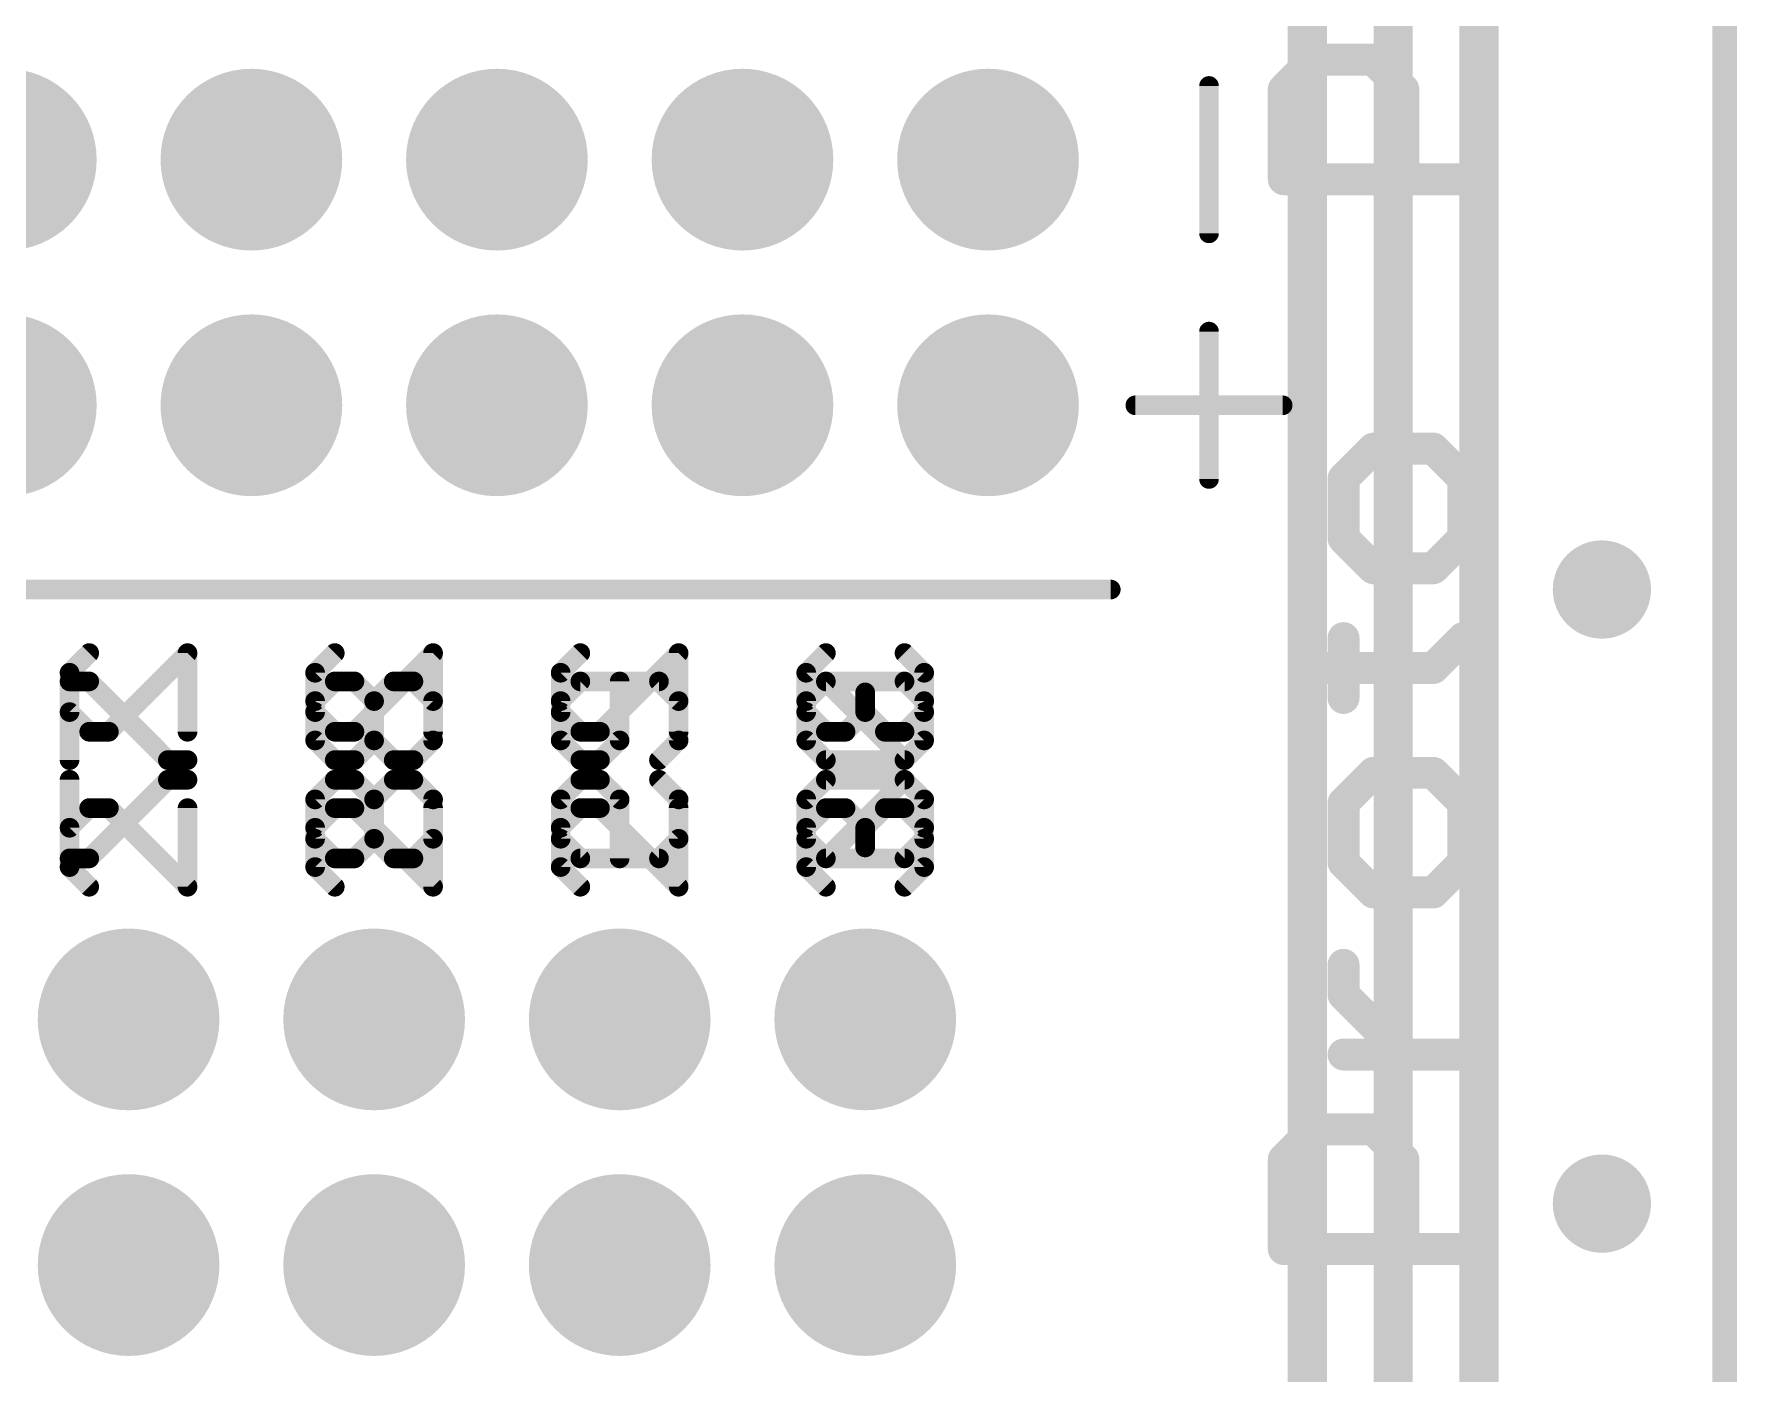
# Model space of a CAD drawing. Extents: x 0 to 108, y -11 to 121.
# Drawn here: x 67.6 to 85.22, y 62.37 to 76.23 of the extents above; entities that cross this region are included whole.
import ezdxf

# ---------------------------------------------------------------- set-up
doc = ezdxf.new("R2010")
doc.units = 0
for name, color, linetype in [('1', 12, 'CONTINUOUS'), ('17', 110, 'CONTINUOUS'), ('18', 110, 'CONTINUOUS'), ('20', 53, 'CONTINUOUS'), ('21', 41, 'CONTINUOUS'), ('22', 40, 'CONTINUOUS'), ('51', 53, 'CONTINUOUS')]:
    doc.layers.add(name, color=color, linetype=linetype)

# ---------------------------------------------------------------- blocks, each defined once
blk = doc.blocks.new('RECT')
blk.add_solid([(-0.5, -0.5), (0.5, -0.5), (-0.5, 0.5), (0.5, 0.5)])
blk = doc.blocks.new('ROUNDP')
at = {"const_width": 0.5}
blk.add_lwpolyline([(0, -0.25, 1), (0, 0.25, 1), (0, -0.25)], format="xyb", dxfattribs=at)
blk = doc.blocks.new('ROUNDV')
at = {"const_width": 0.5}
blk.add_lwpolyline([(0, -0.25, 1), (0, 0.25, 1), (0, -0.25)], format="xyb", dxfattribs=at)

msp = doc.modelspace()

# ---------------------------------------------------------------- linework, layer by layer
at = {"layer": '1'}
for points, const_width in [([(82.55, 33.02), (82.55, 86.36)], 0.254), ([(85.09, 86.36), (85.09, 33.02)], 0.254), ([(82.55, 20.955), (82.55, 85.725)], 0.4064), ([(81.661, 21.336), (81.661, 85.344)], 0.4064), ([(80.772, 56.642), (80.772, 84.963)], 0.4064)]:
    msp.add_lwpolyline(points, dxfattribs=dict(at, const_width=const_width))
at = {"layer": '20', "const_width": 0.2032}
msp.add_lwpolyline([(85.09, 102.344), (85.09, 8.1461)], dxfattribs=at)
at = {"layer": '21'}
for points, const_width in [([(80.5291, 75.6555), (80.8384, 75.9648)], 0.3302), ([(80.8384, 75.9648), (81.457, 75.9648)], 0.3302), ([(81.457, 75.9648), (81.7663, 75.6555)], 0.3302), ([(79.756, 75.692), (79.756, 74.168)], 0.2032), ([(80.5291, 74.7276), (80.5291, 75.6555)], 0.3302), ([(81.7663, 75.6555), (81.7663, 74.7276)], 0.3302), ([(82.3849, 74.7276), (80.5291, 74.7276)], 0.3302), ([(79.756, 73.152), (79.756, 71.628)], 0.2032), ([(78.994, 72.39), (80.518, 72.39)], 0.2032), ([(81.457, 71.9421), (81.1477, 71.6328)], 0.3302), ([(82.0756, 71.9421), (81.457, 71.9421)], 0.3302), ([(82.3849, 71.6328), (82.0756, 71.9421)], 0.3302), ([(81.1477, 71.6328), (81.1477, 71.0142)], 0.3302), ([(82.3849, 71.0142), (82.3849, 71.6328)], 0.3302), ([(81.1477, 71.0142), (81.457, 70.7049)], 0.3302), ([(82.0756, 70.7049), (82.3849, 71.0142)], 0.3302), ([(81.457, 70.7049), (82.0756, 70.7049)], 0.3302), ([(78.74, 70.485), (2.54, 70.485)], 0.2032), ([(81.1477, 69.364), (81.1477, 69.9826)], 0.3302), ([(82.0756, 69.6733), (82.3849, 69.9826)], 0.3302), ([(80.8384, 69.6733), (82.0756, 69.6733)], 0.3302), ([(67.9694, 68.7213), (67.9694, 69.5348)], 0.2032), ([(67.9694, 69.5348), (68.1727, 69.5348)], 0.2032), ([(68.1727, 69.5348), (68.9862, 68.7213)], 0.2032), ([(70.5094, 69.3314), (70.7127, 69.5348)], 0.2032), ([(70.7127, 69.5348), (70.9161, 69.5348)], 0.2032), ([(70.9161, 69.5348), (71.1195, 69.3314)], 0.2032), ([(71.1195, 69.3314), (71.3229, 69.5348)], 0.2032), ([(71.3229, 69.5348), (71.5262, 69.5348)], 0.2032), ([(71.5262, 69.5348), (71.7296, 69.3314)], 0.2032), ([(73.2527, 69.5348), (73.0494, 69.3314)], 0.2032), ([(74.0662, 69.5348), (73.2527, 69.5348)], 0.2032), ([(73.6595, 68.9247), (73.6595, 69.5348)], 0.2032), ([(74.2696, 69.3314), (74.0662, 69.5348)], 0.2032), ([(75.5894, 69.3314), (75.7927, 69.5348)], 0.2032), ([(75.7927, 69.5348), (76.6062, 69.5348)], 0.2032), ([(76.6062, 68.7213), (75.7927, 69.5348)], 0.2032), ([(76.6062, 69.5348), (76.8096, 69.3314)], 0.2032), ([(70.5094, 68.9247), (70.5094, 69.3314)], 0.2032), ([(71.1195, 68.9247), (71.1195, 69.3314)], 0.2032), ([(71.7296, 69.3314), (71.7296, 68.9247)], 0.2032), ([(73.0494, 69.3314), (73.0494, 68.9247)], 0.2032), ([(74.2696, 68.9247), (74.2696, 69.3314)], 0.2032), ([(75.5894, 68.9247), (75.5894, 69.3314)], 0.2032), ([(76.8096, 69.3314), (76.8096, 68.9247)], 0.2032), ([(70.7127, 68.7213), (70.5094, 68.9247)], 0.2032), ([(71.1195, 68.9247), (70.9161, 68.7213)], 0.2032), ([(71.3229, 68.7213), (71.1195, 68.9247)], 0.2032), ([(71.7296, 68.9247), (71.5262, 68.7213)], 0.2032), ([(73.0494, 68.9247), (73.2527, 68.7213)], 0.2032), ([(73.4561, 68.7213), (73.6595, 68.9247)], 0.2032), ([(74.0662, 68.7213), (74.2696, 68.9247)], 0.2032), ([(75.7927, 68.7213), (75.5894, 68.9247)], 0.2032), ([(76.8096, 68.9247), (76.6062, 68.7213)], 0.2032), ([(68.9862, 68.7213), (69.1896, 68.7213)], 0.2032), ([(70.9161, 68.7213), (70.7127, 68.7213)], 0.2032), ([(71.5262, 68.7213), (71.3229, 68.7213)], 0.2032), ([(73.2527, 68.7213), (73.4561, 68.7213)], 0.2032), ([(76.6062, 68.7213), (75.7927, 68.7213)], 0.2032), ([(81.457, 68.5898), (81.1477, 68.2805)], 0.3302), ([(82.0756, 68.5898), (81.457, 68.5898)], 0.3302), ([(82.3849, 68.2805), (82.0756, 68.5898)], 0.3302), ([(81.1477, 68.2805), (81.1477, 67.6619)], 0.3302), ([(82.3849, 67.6619), (82.3849, 68.2805)], 0.3302), ([(68.1727, 68.2251), (67.9694, 68.0217)], 0.2032), ([(68.3761, 68.2251), (68.1727, 68.2251)], 0.2032), ([(69.1896, 67.4116), (68.3761, 68.2251)], 0.2032), ([(69.1896, 68.2251), (69.1896, 67.4116)], 0.2032), ([(70.7127, 68.2251), (70.5094, 68.0217)], 0.2032), ([(70.9161, 68.2251), (70.7127, 68.2251)], 0.2032), ([(71.7296, 67.4116), (70.9161, 68.2251)], 0.2032), ([(71.7296, 68.2251), (71.7296, 67.4116)], 0.2032), ([(73.2527, 68.2251), (73.0494, 68.0217)], 0.2032), ([(73.4561, 68.2251), (73.2527, 68.2251)], 0.2032), ([(74.2696, 67.4116), (73.4561, 68.2251)], 0.2032), ([(74.2696, 68.2251), (74.2696, 67.4116)], 0.2032), ([(75.5894, 68.0217), (75.7927, 68.2251)], 0.2032), ([(75.7927, 68.2251), (75.9961, 68.2251)], 0.2032), ([(75.9961, 68.2251), (76.1995, 68.0217)], 0.2032), ([(76.1995, 68.0217), (76.4029, 68.2251)], 0.2032), ([(76.4029, 68.2251), (76.6062, 68.2251)], 0.2032), ([(76.6062, 68.2251), (76.8096, 68.0217)], 0.2032), ([(67.9694, 68.0217), (67.9694, 67.615)], 0.2032), ([(70.5094, 68.0217), (70.5094, 67.615)], 0.2032), ([(73.0494, 68.0217), (73.0494, 67.615)], 0.2032), ([(75.5894, 67.615), (75.5894, 68.0217)], 0.2032), ([(76.1995, 68.0217), (76.1995, 67.8183)], 0.2032), ([(76.8096, 68.0217), (76.8096, 67.615)], 0.2032), ([(81.1477, 67.6619), (81.457, 67.3526)], 0.3302), ([(82.0756, 67.3526), (82.3849, 67.6619)], 0.3302), ([(67.9694, 67.615), (68.1727, 67.4116)], 0.2032), ([(70.5094, 67.615), (70.7127, 67.4116)], 0.2032), ([(73.0494, 67.615), (73.2527, 67.4116)], 0.2032), ([(75.7927, 67.4116), (75.5894, 67.615)], 0.2032), ([(76.8096, 67.615), (76.6062, 67.4116)], 0.2032), ([(81.457, 67.3526), (82.0756, 67.3526)], 0.3302), ([(81.1477, 66.2951), (81.1477, 66.6044)], 0.3302), ([(81.7663, 65.6765), (81.1477, 66.2951)], 0.3302), ([(82.3849, 65.6765), (81.1477, 65.6765)], 0.3302), ([(80.5291, 64.593), (80.8384, 64.9023)], 0.3302), ([(80.8384, 64.9023), (81.457, 64.9023)], 0.3302), ([(81.457, 64.9023), (81.7663, 64.593)], 0.3302), ([(80.5291, 63.6651), (80.5291, 64.593)], 0.3302), ([(81.7663, 64.593), (81.7663, 63.6651)], 0.3302), ([(82.3849, 63.6651), (80.5291, 63.6651)], 0.3302)]:
    msp.add_lwpolyline(points, dxfattribs=dict(at, const_width=const_width))
for points, const_width in [([(80.8384, 76.0473, 1), (80.8384, 75.8822)], 0.1651), ([(80.8968, 75.9064, 1), (80.78, 76.0232)], 0.1651), ([(81.5154, 76.0232, 1), (81.3986, 75.9064)], 0.1651), ([(81.457, 75.8822, 1), (81.457, 76.0473)], 0.1651), ([(79.8068, 75.692, 1), (79.7052, 75.692)], 0.1016), ([(80.4707, 75.7139, 1), (80.5875, 75.5971)], 0.1651), ([(80.6117, 75.6555, 1), (80.4466, 75.6555)], 0.1651), ([(81.8489, 75.6555, 1), (81.6838, 75.6555)], 0.1651), ([(81.7079, 75.5971, 1), (81.8247, 75.7139)], 0.1651), ([(80.5291, 74.8102, 1), (80.5291, 74.6451)], 0.1651), ([(82.3849, 74.6451, 1), (82.3849, 74.8102)], 0.1651), ([(80.4466, 74.7276, 1), (80.6117, 74.7276)], 0.1651), ([(81.6838, 74.7276, 1), (81.8489, 74.7276)], 0.1651), ([(79.7052, 74.168, 1), (79.8068, 74.168)], 0.1016), ([(79.8068, 73.152, 1), (79.7052, 73.152)], 0.1016), ([(78.994, 72.4408, 1), (78.994, 72.3392)], 0.1016), ([(80.518, 72.3392, 1), (80.518, 72.4408)], 0.1016), ([(81.457, 72.0246, 1), (81.457, 71.8595)], 0.1651), ([(81.5154, 71.8837, 1), (81.3986, 72.0004)], 0.1651), ([(82.134, 72.0004, 1), (82.0172, 71.8837)], 0.1651), ([(82.0756, 71.8595, 1), (82.0756, 72.0246)], 0.1651), ([(81.0893, 71.6911, 1), (81.2061, 71.5744)], 0.1651), ([(81.2303, 71.6328, 1), (81.0652, 71.6328)], 0.1651), ([(82.4674, 71.6328, 1), (82.3024, 71.6328)], 0.1651), ([(82.3265, 71.5744, 1), (82.4433, 71.6911)], 0.1651), ([(79.7052, 71.628, 1), (79.8068, 71.628)], 0.1016), ([(81.2061, 71.0725, 1), (81.0893, 70.9558)], 0.1651), ([(82.4433, 70.9558, 1), (82.3265, 71.0725)], 0.1651), ([(81.0652, 71.0142, 1), (81.2303, 71.0142)], 0.1651), ([(82.3024, 71.0142, 1), (82.4674, 71.0142)], 0.1651), ([(81.457, 70.7874, 1), (81.457, 70.6223)], 0.1651), ([(81.3986, 70.6465, 1), (81.5154, 70.7633)], 0.1651), ([(82.0172, 70.7632, 1), (82.134, 70.6465)], 0.1651), ([(82.0756, 70.6223, 1), (82.0756, 70.7874)], 0.1651), ([(78.74, 70.4342, 1), (78.74, 70.5358)], 0.1016), ([(81.2303, 69.9826, 1), (81.0652, 69.9826)], 0.1651), ([(82.4433, 69.9242, 1), (82.3265, 70.0409)], 0.1651), ([(80.8384, 69.7558, 1), (80.8384, 69.5907)], 0.1651), ([(82.0172, 69.7316, 1), (82.134, 69.6149)], 0.1651), ([(82.0756, 69.5907, 1), (82.0756, 69.7558)], 0.1651), ([(68.0202, 69.5348, 1), (67.9186, 69.5348)], 0.1016), ([(67.9694, 69.5856, 1), (67.9694, 69.484)], 0.1016), ([(68.2087, 69.5707, 1), (68.1368, 69.4989)], 0.1016), ([(68.1727, 69.484, 1), (68.1727, 69.5856)], 0.1016), ([(70.7127, 69.5856, 1), (70.7127, 69.484)], 0.1016), ([(70.7487, 69.4989, 1), (70.6768, 69.5707)], 0.1016), ([(70.952, 69.5707, 1), (70.8802, 69.4989)], 0.1016), ([(70.9161, 69.484, 1), (70.9161, 69.5856)], 0.1016), ([(71.3229, 69.5856, 1), (71.3229, 69.484)], 0.1016), ([(71.3588, 69.4989, 1), (71.2869, 69.5707)], 0.1016), ([(71.5621, 69.5707, 1), (71.4903, 69.4989)], 0.1016), ([(71.5262, 69.484, 1), (71.5262, 69.5856)], 0.1016), ([(73.2527, 69.5856, 1), (73.2527, 69.484)], 0.1016), ([(73.2887, 69.4989, 1), (73.2168, 69.5707)], 0.1016), ([(73.7103, 69.5348, 1), (73.6087, 69.5348)], 0.1016), ([(74.1021, 69.5707, 1), (74.0303, 69.4989)], 0.1016), ([(74.0662, 69.484, 1), (74.0662, 69.5856)], 0.1016), ([(75.7927, 69.5856, 1), (75.7927, 69.484)], 0.1016), ([(75.8287, 69.5707, 1), (75.7568, 69.4989)], 0.1016), ([(75.8287, 69.4989, 1), (75.7568, 69.5707)], 0.1016), ([(76.6421, 69.5707, 1), (76.5703, 69.4989)], 0.1016), ([(76.6062, 69.484, 1), (76.6062, 69.5856)], 0.1016), ([(70.4734, 69.3674, 1), (70.5453, 69.2955)], 0.1016), ([(70.5602, 69.3314, 1), (70.4586, 69.3314)], 0.1016), ([(71.1703, 69.3314, 1), (71.0687, 69.3314)], 0.1016), ([(71.0836, 69.3674, 1), (71.1554, 69.2955)], 0.1016), ([(71.0836, 69.2955, 1), (71.1554, 69.3674)], 0.1016), ([(71.7804, 69.3314, 1), (71.6788, 69.3314)], 0.1016), ([(71.6937, 69.2955, 1), (71.7655, 69.3674)], 0.1016), ([(73.0134, 69.3674, 1), (73.0853, 69.2955)], 0.1016), ([(73.1002, 69.3314, 1), (72.9986, 69.3314)], 0.1016), ([(74.3204, 69.3314, 1), (74.2188, 69.3314)], 0.1016), ([(74.2337, 69.2955, 1), (74.3055, 69.3674)], 0.1016), ([(75.5534, 69.3674, 1), (75.6253, 69.2955)], 0.1016), ([(75.6402, 69.3314, 1), (75.5386, 69.3314)], 0.1016), ([(76.8604, 69.3314, 1), (76.7588, 69.3314)], 0.1016), ([(76.7737, 69.2955, 1), (76.8455, 69.3674)], 0.1016), ([(81.0652, 69.364, 1), (81.2303, 69.364)], 0.1651), ([(70.5453, 68.9606, 1), (70.4734, 68.8888)], 0.1016), ([(70.4586, 68.9247, 1), (70.5602, 68.9247)], 0.1016), ([(71.1554, 68.9606, 1), (71.0836, 68.8888)], 0.1016), ([(71.0687, 68.9247, 1), (71.1703, 68.9247)], 0.1016), ([(71.1554, 68.8888, 1), (71.0836, 68.9606)], 0.1016), ([(71.6788, 68.9247, 1), (71.7804, 68.9247)], 0.1016), ([(71.7655, 68.8888, 1), (71.6937, 68.9606)], 0.1016), ([(73.0853, 68.9606, 1), (73.0134, 68.8888)], 0.1016), ([(72.9986, 68.9247, 1), (73.1002, 68.9247)], 0.1016), ([(73.6087, 68.9247, 1), (73.7103, 68.9247)], 0.1016), ([(73.6954, 68.8888, 1), (73.6236, 68.9606)], 0.1016), ([(74.2188, 68.9247, 1), (74.3204, 68.9247)], 0.1016), ([(74.3055, 68.8888, 1), (74.2337, 68.9606)], 0.1016), ([(75.6253, 68.9606, 1), (75.5534, 68.8888)], 0.1016), ([(75.5386, 68.9247, 1), (75.6402, 68.9247)], 0.1016), ([(76.7588, 68.9247, 1), (76.8604, 68.9247)], 0.1016), ([(76.8455, 68.8888, 1), (76.7737, 68.9606)], 0.1016), ([(67.9186, 68.7213, 1), (68.0202, 68.7213)], 0.1016), ([(68.9862, 68.7721, 1), (68.9862, 68.6705)], 0.1016), ([(68.9503, 68.6854, 1), (69.0221, 68.7572)], 0.1016), ([(69.1896, 68.6705, 1), (69.1896, 68.7721)], 0.1016), ([(70.7127, 68.7721, 1), (70.7127, 68.6705)], 0.1016), ([(70.6768, 68.6854, 1), (70.7487, 68.7572)], 0.1016), ([(70.8802, 68.7572, 1), (70.952, 68.6854)], 0.1016), ([(70.9161, 68.6705, 1), (70.9161, 68.7721)], 0.1016), ([(71.3229, 68.7721, 1), (71.3229, 68.6705)], 0.1016), ([(71.2869, 68.6854, 1), (71.3588, 68.7572)], 0.1016), ([(71.4903, 68.7572, 1), (71.5621, 68.6854)], 0.1016), ([(71.5262, 68.6705, 1), (71.5262, 68.7721)], 0.1016), ([(73.2527, 68.7721, 1), (73.2527, 68.6705)], 0.1016), ([(73.2168, 68.6854, 1), (73.2887, 68.7572)], 0.1016), ([(73.4202, 68.7572, 1), (73.492, 68.6854)], 0.1016), ([(73.4561, 68.6705, 1), (73.4561, 68.7721)], 0.1016), ([(74.0303, 68.7572, 1), (74.1021, 68.6854)], 0.1016), ([(75.7927, 68.7721, 1), (75.7927, 68.6705)], 0.1016), ([(75.7568, 68.6854, 1), (75.8287, 68.7572)], 0.1016), ([(76.5703, 68.7572, 1), (76.6421, 68.6854)], 0.1016), ([(76.5703, 68.6854, 1), (76.6421, 68.7572)], 0.1016), ([(76.6062, 68.6705, 1), (76.6062, 68.7721)], 0.1016), ([(81.457, 68.6723, 1), (81.457, 68.5072)], 0.1651), ([(81.5154, 68.5314, 1), (81.3986, 68.6482)], 0.1651), ([(82.134, 68.6482, 1), (82.0172, 68.5314)], 0.1651), ([(82.0756, 68.5072, 1), (82.0756, 68.6723)], 0.1651), ([(81.0893, 68.3389, 1), (81.2061, 68.2221)], 0.1651), ([(81.2303, 68.2805, 1), (81.0652, 68.2805)], 0.1651), ([(82.4674, 68.2805, 1), (82.3024, 68.2805)], 0.1651), ([(82.3265, 68.2221, 1), (82.4433, 68.3389)], 0.1651), ([(68.1727, 68.2759, 1), (68.1727, 68.1743)], 0.1016), ([(68.2087, 68.1892, 1), (68.1368, 68.261)], 0.1016), ([(68.412, 68.261, 1), (68.3402, 68.1892)], 0.1016), ([(68.3761, 68.1743, 1), (68.3761, 68.2759)], 0.1016), ([(69.2404, 68.2251, 1), (69.1388, 68.2251)], 0.1016), ([(70.7127, 68.2759, 1), (70.7127, 68.1743)], 0.1016), ([(70.7487, 68.1892, 1), (70.6768, 68.261)], 0.1016), ([(70.952, 68.261, 1), (70.8802, 68.1892)], 0.1016), ([(70.9161, 68.1743, 1), (70.9161, 68.2759)], 0.1016), ([(71.7804, 68.2251, 1), (71.6788, 68.2251)], 0.1016), ([(73.2527, 68.2759, 1), (73.2527, 68.1743)], 0.1016), ([(73.2887, 68.1892, 1), (73.2168, 68.261)], 0.1016), ([(73.492, 68.261, 1), (73.4202, 68.1892)], 0.1016), ([(73.4561, 68.1743, 1), (73.4561, 68.2759)], 0.1016), ([(74.3204, 68.2251, 1), (74.2188, 68.2251)], 0.1016), ([(75.7927, 68.2759, 1), (75.7927, 68.1743)], 0.1016), ([(75.8287, 68.1892, 1), (75.7568, 68.261)], 0.1016), ([(76.032, 68.261, 1), (75.9602, 68.1892)], 0.1016), ([(75.9961, 68.1743, 1), (75.9961, 68.2759)], 0.1016), ([(76.4029, 68.2759, 1), (76.4029, 68.1743)], 0.1016), ([(76.4388, 68.1892, 1), (76.3669, 68.261)], 0.1016), ([(76.6421, 68.261, 1), (76.5703, 68.1892)], 0.1016), ([(76.6062, 68.1743, 1), (76.6062, 68.2759)], 0.1016), ([(67.9334, 68.0576, 1), (68.0053, 67.9858)], 0.1016), ([(68.0202, 68.0217, 1), (67.9186, 68.0217)], 0.1016), ([(70.4734, 68.0576, 1), (70.5453, 67.9858)], 0.1016), ([(70.5602, 68.0217, 1), (70.4586, 68.0217)], 0.1016), ([(73.0134, 68.0576, 1), (73.0853, 67.9858)], 0.1016), ([(73.1002, 68.0217, 1), (72.9986, 68.0217)], 0.1016), ([(75.5534, 68.0576, 1), (75.6253, 67.9858)], 0.1016), ([(75.6402, 68.0217, 1), (75.5386, 68.0217)], 0.1016), ([(76.2503, 68.0217, 1), (76.1487, 68.0217)], 0.1016), ([(76.1636, 68.0576, 1), (76.2354, 67.9858)], 0.1016), ([(76.1636, 67.9858, 1), (76.2354, 68.0576)], 0.1016), ([(76.8604, 68.0217, 1), (76.7588, 68.0217)], 0.1016), ([(76.7737, 67.9858, 1), (76.8455, 68.0576)], 0.1016), ([(76.1487, 67.8183, 1), (76.2503, 67.8183)], 0.1016), ([(81.2061, 67.7203, 1), (81.0893, 67.6035)], 0.1651), ([(82.4433, 67.6035, 1), (82.3265, 67.7203)], 0.1651), ([(68.0053, 67.6509, 1), (67.9334, 67.5791)], 0.1016), ([(67.9186, 67.615, 1), (68.0202, 67.615)], 0.1016), ([(70.5453, 67.6509, 1), (70.4734, 67.5791)], 0.1016), ([(70.4586, 67.615, 1), (70.5602, 67.615)], 0.1016), ([(73.0853, 67.6509, 1), (73.0134, 67.5791)], 0.1016), ([(72.9986, 67.615, 1), (73.1002, 67.615)], 0.1016), ([(75.6253, 67.6509, 1), (75.5534, 67.5791)], 0.1016), ([(75.5386, 67.615, 1), (75.6402, 67.615)], 0.1016), ([(76.7588, 67.615, 1), (76.8604, 67.615)], 0.1016), ([(76.8455, 67.5791, 1), (76.7737, 67.6509)], 0.1016), ([(81.0652, 67.6619, 1), (81.2303, 67.6619)], 0.1651), ([(82.3024, 67.6619, 1), (82.4674, 67.6619)], 0.1651), ([(68.1368, 67.3757, 1), (68.2087, 67.4475)], 0.1016), ([(69.1537, 67.3757, 1), (69.2255, 67.4475)], 0.1016), ([(70.6768, 67.3757, 1), (70.7487, 67.4475)], 0.1016), ([(71.6937, 67.3757, 1), (71.7655, 67.4475)], 0.1016), ([(73.2168, 67.3757, 1), (73.2887, 67.4475)], 0.1016), ([(74.2337, 67.3757, 1), (74.3055, 67.4475)], 0.1016), ([(75.7568, 67.3757, 1), (75.8287, 67.4475)], 0.1016), ([(76.5703, 67.4475, 1), (76.6421, 67.3757)], 0.1016), ([(81.457, 67.4352, 1), (81.457, 67.2701)], 0.1651), ([(81.3986, 67.2942, 1), (81.5154, 67.411)], 0.1651), ([(82.0172, 67.411, 1), (82.134, 67.2942)], 0.1651), ([(82.0756, 67.2701, 1), (82.0756, 67.4352)], 0.1651), ([(69.1388, 67.4116, 1), (69.2404, 67.4116)], 0.1016), ([(71.6788, 67.4116, 1), (71.7804, 67.4116)], 0.1016), ([(74.2188, 67.4116, 1), (74.3204, 67.4116)], 0.1016), ([(81.2303, 66.6044, 1), (81.0652, 66.6044)], 0.1651), ([(81.2061, 66.3534, 1), (81.0893, 66.2367)], 0.1651), ([(81.0652, 66.2951, 1), (81.2303, 66.2951)], 0.1651), ([(81.1477, 65.759, 1), (81.1477, 65.5939)], 0.1651), ([(81.7079, 65.6181, 1), (81.8247, 65.7348)], 0.1651), ([(82.3849, 65.5939, 1), (82.3849, 65.759)], 0.1651), ([(80.8384, 64.9848, 1), (80.8384, 64.8197)], 0.1651), ([(80.8968, 64.8439, 1), (80.78, 64.9607)], 0.1651), ([(81.5154, 64.9607, 1), (81.3986, 64.8439)], 0.1651), ([(81.457, 64.8197, 1), (81.457, 64.9848)], 0.1651), ([(80.4707, 64.6514, 1), (80.5875, 64.5346)], 0.1651), ([(80.6117, 64.593, 1), (80.4466, 64.593)], 0.1651), ([(81.8489, 64.593, 1), (81.6838, 64.593)], 0.1651), ([(81.7079, 64.5346, 1), (81.8247, 64.6514)], 0.1651), ([(80.5291, 63.7477, 1), (80.5291, 63.5826)], 0.1651), ([(82.3849, 63.5826, 1), (82.3849, 63.7477)], 0.1651), ([(80.4466, 63.6651, 1), (80.6117, 63.6651)], 0.1651), ([(81.6838, 63.6651, 1), (81.8489, 63.6651)], 0.1651)]:
    msp.add_lwpolyline(points, format="xyb", dxfattribs=dict(at, const_width=const_width))
at = {"layer": '22', "const_width": 0.2032}
for points in [[(79.756, 75.692), (79.756, 74.168)], [(79.756, 73.152), (79.756, 71.628)], [(80.518, 72.39), (78.994, 72.39)], [(2.54, 70.485), (78.74, 70.485)], [(67.9694, 69.6245), (68.1727, 69.8279)], [(69.1896, 69.8279), (68.3761, 69.0144)], [(69.1896, 69.0144), (69.1896, 69.8279)], [(70.5094, 69.6245), (70.7127, 69.8279)], [(71.7296, 69.8279), (70.9161, 69.0144)], [(71.7296, 69.0144), (71.7296, 69.8279)], [(73.0494, 69.6245), (73.2527, 69.8279)], [(74.2696, 69.8279), (73.4561, 69.0144)], [(74.2696, 69.0144), (74.2696, 69.8279)], [(75.7927, 69.8279), (75.5894, 69.6245)], [(76.8096, 69.6245), (76.6062, 69.8279)], [(67.9694, 69.2177), (67.9694, 69.6245)], [(70.5094, 69.2177), (70.5094, 69.6245)], [(73.0494, 69.2177), (73.0494, 69.6245)], [(75.5894, 69.6245), (75.5894, 69.2177)], [(76.8096, 69.2177), (76.8096, 69.6245)], [(76.1995, 69.2177), (76.1995, 69.4211)], [(68.1727, 69.0144), (67.9694, 69.2177)], [(70.7127, 69.0144), (70.5094, 69.2177)], [(73.2527, 69.0144), (73.0494, 69.2177)], [(75.5894, 69.2177), (75.7927, 69.0144)], [(75.9961, 69.0144), (76.1995, 69.2177)], [(76.1995, 69.2177), (76.4029, 69.0144)], [(76.6062, 69.0144), (76.8096, 69.2177)], [(68.3761, 69.0144), (68.1727, 69.0144)], [(70.9161, 69.0144), (70.7127, 69.0144)], [(73.4561, 69.0144), (73.2527, 69.0144)], [(75.7927, 69.0144), (75.9961, 69.0144)], [(76.4029, 69.0144), (76.6062, 69.0144)], [(67.9694, 68.5181), (67.9694, 67.7046)], [(68.1727, 67.7046), (68.9862, 68.5181)], [(68.9862, 68.5181), (69.1896, 68.5181)], [(70.7127, 68.5181), (70.5094, 68.3148)], [(70.9161, 68.5181), (70.7127, 68.5181)], [(71.1195, 68.3148), (70.9161, 68.5181)], [(71.3229, 68.5181), (71.1195, 68.3148)], [(71.5262, 68.5181), (71.3229, 68.5181)], [(71.7296, 68.3148), (71.5262, 68.5181)], [(73.0494, 68.3148), (73.2527, 68.5181)], [(73.2527, 68.5181), (73.4561, 68.5181)], [(73.4561, 68.5181), (73.6595, 68.3148)], [(74.0662, 68.5181), (74.2696, 68.3148)], [(75.7927, 68.5181), (75.5894, 68.3148)], [(76.6062, 68.5181), (75.7927, 68.5181)], [(76.6062, 68.5181), (75.7927, 67.7046)], [(76.8096, 68.3148), (76.6062, 68.5181)], [(70.5094, 68.3148), (70.5094, 67.908)], [(71.1195, 68.3148), (71.1195, 67.908)], [(71.7296, 67.908), (71.7296, 68.3148)], [(73.0494, 67.908), (73.0494, 68.3148)], [(73.6595, 68.3148), (73.6595, 67.7046)], [(74.2696, 68.3148), (74.2696, 67.908)], [(75.5894, 68.3148), (75.5894, 67.908)], [(76.8096, 67.908), (76.8096, 68.3148)], [(70.5094, 67.908), (70.7127, 67.7046)], [(70.9161, 67.7046), (71.1195, 67.908)], [(71.1195, 67.908), (71.3229, 67.7046)], [(71.5262, 67.7046), (71.7296, 67.908)], [(73.2527, 67.7046), (73.0494, 67.908)], [(74.2696, 67.908), (74.0662, 67.7046)], [(75.5894, 67.908), (75.7927, 67.7046)], [(76.6062, 67.7046), (76.8096, 67.908)], [(67.9694, 67.7046), (68.1727, 67.7046)], [(70.7127, 67.7046), (70.9161, 67.7046)], [(71.3229, 67.7046), (71.5262, 67.7046)], [(74.0662, 67.7046), (73.2527, 67.7046)], [(75.7927, 67.7046), (76.6062, 67.7046)]]:
    msp.add_lwpolyline(points, dxfattribs=at)
at = {"layer": '22', "const_width": 0.1016}
for points in [[(79.8068, 75.692, 1), (79.7052, 75.692)], [(79.7052, 74.168, 1), (79.8068, 74.168)], [(79.8068, 73.152, 1), (79.7052, 73.152)], [(78.994, 72.4408, 1), (78.994, 72.3392)], [(80.518, 72.3392, 1), (80.518, 72.4408)], [(79.7052, 71.628, 1), (79.8068, 71.628)], [(78.74, 70.4342, 1), (78.74, 70.5358)], [(68.2087, 69.7919, 1), (68.1368, 69.8638)], [(69.2404, 69.8279, 1), (69.1388, 69.8279)], [(69.2255, 69.7919, 1), (69.1537, 69.8638)], [(70.7487, 69.7919, 1), (70.6768, 69.8638)], [(71.7804, 69.8279, 1), (71.6788, 69.8279)], [(71.7655, 69.7919, 1), (71.6937, 69.8638)], [(73.2887, 69.7919, 1), (73.2168, 69.8638)], [(74.3204, 69.8279, 1), (74.2188, 69.8279)], [(74.3055, 69.7919, 1), (74.2337, 69.8638)], [(75.8287, 69.7919, 1), (75.7568, 69.8638)], [(76.6421, 69.8638, 1), (76.5703, 69.7919)], [(67.9334, 69.6604, 1), (68.0053, 69.5886)], [(68.0202, 69.6245, 1), (67.9186, 69.6245)], [(70.4734, 69.6604, 1), (70.5453, 69.5886)], [(70.5602, 69.6245, 1), (70.4586, 69.6245)], [(73.0134, 69.6604, 1), (73.0853, 69.5886)], [(73.1002, 69.6245, 1), (72.9986, 69.6245)], [(75.5534, 69.6604, 1), (75.6253, 69.5886)], [(75.6402, 69.6245, 1), (75.5386, 69.6245)], [(76.8604, 69.6245, 1), (76.7588, 69.6245)], [(76.7737, 69.5886, 1), (76.8455, 69.6604)], [(76.2503, 69.4211, 1), (76.1487, 69.4211)], [(68.0053, 69.2537, 1), (67.9334, 69.1818)], [(67.9186, 69.2177, 1), (68.0202, 69.2177)], [(70.5453, 69.2537, 1), (70.4734, 69.1818)], [(70.4586, 69.2177, 1), (70.5602, 69.2177)], [(73.0853, 69.2537, 1), (73.0134, 69.1818)], [(72.9986, 69.2177, 1), (73.1002, 69.2177)], [(75.6253, 69.2537, 1), (75.5534, 69.1818)], [(75.5386, 69.2177, 1), (75.6402, 69.2177)], [(76.2354, 69.2537, 1), (76.1636, 69.1818)], [(76.1487, 69.2177, 1), (76.2503, 69.2177)], [(76.2354, 69.1818, 1), (76.1636, 69.2537)], [(76.7588, 69.2177, 1), (76.8604, 69.2177)], [(76.8455, 69.1818, 1), (76.7737, 69.2537)], [(68.1727, 69.0652, 1), (68.1727, 68.9636)], [(68.1368, 68.9784, 1), (68.2087, 69.0503)], [(68.3402, 69.0503, 1), (68.412, 68.9784)], [(68.3761, 68.9636, 1), (68.3761, 69.0652)], [(69.1388, 69.0144, 1), (69.2404, 69.0144)], [(70.7127, 69.0652, 1), (70.7127, 68.9636)], [(70.6768, 68.9784, 1), (70.7487, 69.0503)], [(70.8802, 69.0503, 1), (70.952, 68.9784)], [(70.9161, 68.9636, 1), (70.9161, 69.0652)], [(71.6788, 69.0144, 1), (71.7804, 69.0144)], [(73.2527, 69.0652, 1), (73.2527, 68.9636)], [(73.2168, 68.9784, 1), (73.2887, 69.0503)], [(73.4202, 69.0503, 1), (73.492, 68.9784)], [(73.4561, 68.9636, 1), (73.4561, 69.0652)], [(74.2188, 69.0144, 1), (74.3204, 69.0144)], [(75.7927, 69.0652, 1), (75.7927, 68.9636)], [(75.7568, 68.9784, 1), (75.8287, 69.0503)], [(75.9602, 69.0503, 1), (76.032, 68.9784)], [(75.9961, 68.9636, 1), (75.9961, 69.0652)], [(76.4029, 69.0652, 1), (76.4029, 68.9636)], [(76.3669, 68.9784, 1), (76.4388, 69.0503)], [(76.5703, 69.0503, 1), (76.6421, 68.9784)], [(76.6062, 68.9636, 1), (76.6062, 69.0652)], [(68.0202, 68.5181, 1), (67.9186, 68.5181)], [(68.9862, 68.5689, 1), (68.9862, 68.4673)], [(69.0221, 68.4822, 1), (68.9503, 68.554)], [(69.1896, 68.4673, 1), (69.1896, 68.5689)], [(70.7127, 68.5689, 1), (70.7127, 68.4673)], [(70.7487, 68.4822, 1), (70.6768, 68.554)], [(70.952, 68.554, 1), (70.8802, 68.4822)], [(70.9161, 68.4673, 1), (70.9161, 68.5689)], [(71.3229, 68.5689, 1), (71.3229, 68.4673)], [(71.3588, 68.4822, 1), (71.2869, 68.554)], [(71.5621, 68.554, 1), (71.4903, 68.4822)], [(71.5262, 68.4673, 1), (71.5262, 68.5689)], [(73.2527, 68.5689, 1), (73.2527, 68.4673)], [(73.2887, 68.4822, 1), (73.2168, 68.554)], [(73.492, 68.554, 1), (73.4202, 68.4822)], [(73.4561, 68.4673, 1), (73.4561, 68.5689)], [(74.1021, 68.554, 1), (74.0303, 68.4822)], [(75.7927, 68.5689, 1), (75.7927, 68.4673)], [(75.8287, 68.4822, 1), (75.7568, 68.554)], [(76.6421, 68.554, 1), (76.5703, 68.4822)], [(76.6421, 68.4822, 1), (76.5703, 68.554)], [(76.6062, 68.4673, 1), (76.6062, 68.5689)], [(70.4734, 68.3507, 1), (70.5453, 68.2788)], [(70.5602, 68.3148, 1), (70.4586, 68.3148)], [(71.1703, 68.3148, 1), (71.0687, 68.3148)], [(71.0836, 68.3507, 1), (71.1554, 68.2788)], [(71.0836, 68.2788, 1), (71.1554, 68.3507)], [(71.7804, 68.3148, 1), (71.6788, 68.3148)], [(71.6937, 68.2788, 1), (71.7655, 68.3507)], [(73.0134, 68.3507, 1), (73.0853, 68.2788)], [(73.1002, 68.3148, 1), (72.9986, 68.3148)], [(73.7103, 68.3148, 1), (73.6087, 68.3148)], [(73.6236, 68.2788, 1), (73.6954, 68.3507)], [(74.3204, 68.3148, 1), (74.2188, 68.3148)], [(74.2337, 68.2788, 1), (74.3055, 68.3507)], [(75.5534, 68.3507, 1), (75.6253, 68.2788)], [(75.6402, 68.3148, 1), (75.5386, 68.3148)], [(76.8604, 68.3148, 1), (76.7588, 68.3148)], [(76.7737, 68.2788, 1), (76.8455, 68.3507)], [(70.5453, 67.9439, 1), (70.4734, 67.8721)], [(71.1554, 67.9439, 1), (71.0836, 67.8721)], [(71.1554, 67.8721, 1), (71.0836, 67.9439)], [(71.7655, 67.8721, 1), (71.6937, 67.9439)], [(73.0853, 67.9439, 1), (73.0134, 67.8721)], [(74.3055, 67.8721, 1), (74.2337, 67.9439)], [(75.6253, 67.9439, 1), (75.5534, 67.8721)], [(76.8455, 67.8721, 1), (76.7737, 67.9439)], [(70.4586, 67.908, 1), (70.5602, 67.908)], [(71.0687, 67.908, 1), (71.1703, 67.908)], [(71.6788, 67.908, 1), (71.7804, 67.908)], [(72.9986, 67.908, 1), (73.1002, 67.908)], [(74.2188, 67.908, 1), (74.3204, 67.908)], [(75.5386, 67.908, 1), (75.6402, 67.908)], [(76.7588, 67.908, 1), (76.8604, 67.908)], [(67.9694, 67.7554, 1), (67.9694, 67.6538)], [(67.9186, 67.7046, 1), (68.0202, 67.7046)], [(68.1368, 67.7406, 1), (68.2087, 67.6687)], [(68.1727, 67.6538, 1), (68.1727, 67.7554)], [(70.7127, 67.7554, 1), (70.7127, 67.6538)], [(70.6768, 67.6687, 1), (70.7487, 67.7406)], [(70.8802, 67.7406, 1), (70.952, 67.6687)], [(70.9161, 67.6538, 1), (70.9161, 67.7554)], [(71.3229, 67.7554, 1), (71.3229, 67.6538)], [(71.2869, 67.6687, 1), (71.3588, 67.7406)], [(71.4903, 67.7406, 1), (71.5621, 67.6687)], [(71.5262, 67.6538, 1), (71.5262, 67.7554)], [(73.2527, 67.7554, 1), (73.2527, 67.6538)], [(73.2168, 67.6687, 1), (73.2887, 67.7406)], [(73.6087, 67.7046, 1), (73.7103, 67.7046)], [(74.0303, 67.7406, 1), (74.1021, 67.6687)], [(74.0662, 67.6538, 1), (74.0662, 67.7554)], [(75.7927, 67.7554, 1), (75.7927, 67.6538)], [(75.7568, 67.7406, 1), (75.8287, 67.6687)], [(75.7568, 67.6687, 1), (75.8287, 67.7406)], [(76.5703, 67.7406, 1), (76.6421, 67.6687)], [(76.6062, 67.6538, 1), (76.6062, 67.7554)]]:
    msp.add_lwpolyline(points, format="xyb", dxfattribs=at)

# ---------------------------------------------------------------- block references
at = {"layer": '17', "xscale": 1.8796, "yscale": 1.8796}
for p, rotation in [((67.31, 74.93), 90), ((69.85, 74.93), 90), ((72.39, 74.93), 90), ((74.93, 74.93), 90), ((77.47, 74.93), 90), ((67.31, 72.39), 90), ((69.85, 72.39), 90), ((72.39, 72.39), 90), ((74.93, 72.39), 90), ((77.47, 72.39), 90), ((68.58, 66.04), 180), ((71.12, 66.04), 180), ((73.66, 66.04), 180), ((76.2, 66.04), 180), ((68.58, 63.5), 180), ((71.12, 63.5), 180), ((73.66, 63.5), 180), ((76.2, 63.5), 180)]:
    msp.add_blockref('ROUNDP', p, dxfattribs=dict(at, rotation=rotation))
at = {"layer": '18', "xscale": 1.016, "yscale": 1.016}
for p in [(83.82, 70.485), (83.82, 70.485), (83.82, 64.135), (83.82, 64.135)]:
    msp.add_blockref('ROUNDV', p, dxfattribs=at)
at = {"layer": '51', "xscale": 0.508, "yscale": 0.508}
for p in [(69.85, 74.93), (72.39, 74.93), (74.93, 74.93), (77.47, 74.93), (69.85, 72.39), (72.39, 72.39), (74.93, 72.39), (77.47, 72.39)]:
    msp.add_blockref('RECT', p, dxfattribs=at)
at = {"layer": '51', "xscale": 0.508, "yscale": 0.508, "rotation": 90}
for p in [(68.58, 66.04), (71.12, 66.04), (73.66, 66.04), (76.2, 66.04), (68.58, 63.5), (71.12, 63.5), (73.66, 63.5), (76.2, 63.5)]:
    msp.add_blockref('RECT', p, dxfattribs=at)

doc.saveas('drawing.dxf')
